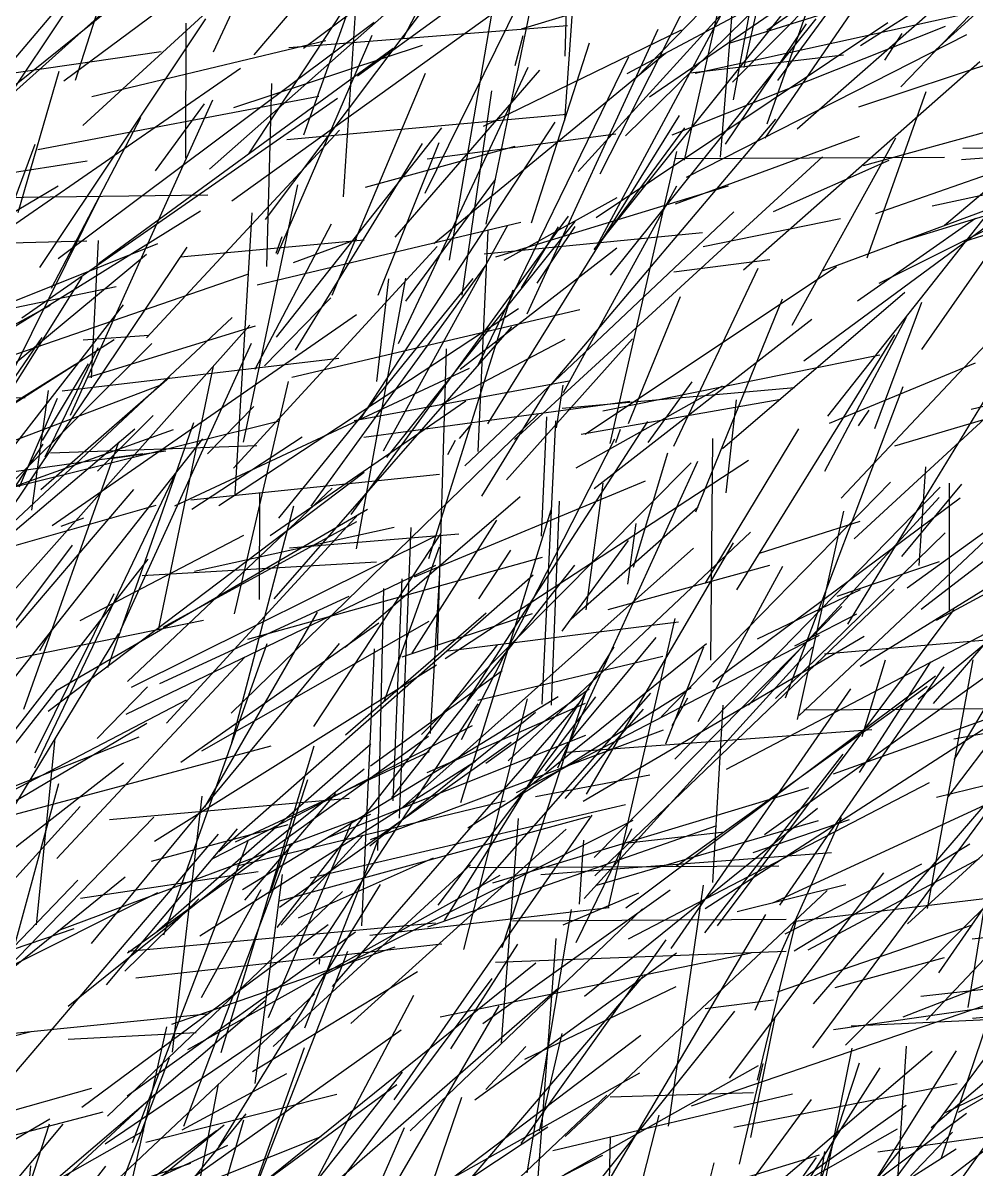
# Model space of a CAD drawing. Header units: metres. Extents: x 0 to 1019, y 0 to 619.
# Drawn here: x 336.1 to 396.4, y 409.9 to 482.3 of the extents above; entities that cross this region are included whole.
import ezdxf

# ---------------------------------------------------------------- set-up
doc = ezdxf.new("R2010")
doc.units = ezdxf.units.M

msp = doc.modelspace()

# ---------------------------------------------------------------- linework, layer by layer
at = {"color": 141}
for p, q in [((360.179, 481.307), (370.44, 501.022)), ((393.578, 480.351), (409.275, 494.595)), ((333.614, 476.131), (347.925, 488.953)), ((345.417, 396.797), (350.089, 412.966))]:
    msp.add_line(p, q, dxfattribs=at)
at = {"color": 50}
for p, q in [((350.745, 480.229), (366.281, 498.514)), ((383.15, 475.874), (389.793, 494.639)), ((372.645, 468.432), (377.959, 475.62)), ((379.444, 397.741), (397.593, 411.575))]:
    msp.add_line(p, q, dxfattribs=at)
at = {"color": 241}
for p, q in [((370.396, 480.145), (370.862, 495.654)), ((349.337, 471.011), (368.599, 484.859)), ((325.533, 471.26), (340.203, 473.535)), ((350.08, 455.777), (353.513, 472.025)), ((364.05, 454.281), (381.057, 470.314))]:
    msp.add_line(p, q, dxfattribs=at)
at = {"color": 29}
for p, q in [((380.969, 478.509), (396.84, 494.542)), ((346.422, 473.713), (346.445, 482.247)), ((335.605, 440.886), (347.503, 455.984)), ((345.043, 424.645), (351.572, 443.044))]:
    msp.add_line(p, q, dxfattribs=at)
at = {"color": 121}
for p, q in [((334.337, 476.267), (346.22, 494.009)), ((318.28, 453.847), (337.887, 464.428)), ((347.806, 455.025), (350.722, 458.014)), ((327.755, 440.481), (347.546, 444.532)), ((365.384, 435.493), (371.911, 440.192)), ((341.671, 405.646), (360.034, 418.65))]:
    msp.add_line(p, q, dxfattribs=at)
at = {"color": 78}
for p, q in [((391.613, 478.214), (407.092, 494.375)), ((364.247, 431.41), (378.352, 440.273)), ((342.722, 414.48), (357.15, 424.835))]:
    msp.add_line(p, q, dxfattribs=at)
at = {"color": 120}
for p, q in [((377.941, 473.591), (382.253, 492.765)), ((379.12, 468.126), (387.792, 469.89))]:
    msp.add_line(p, q, dxfattribs=at)
at = {"color": 47}
for p, q in [((370.381, 476.081), (371.46, 491.757)), ((388.928, 456.799), (389.608, 457.796)), ((378.373, 413.839), (397.633, 420.449))]:
    msp.add_line(p, q, dxfattribs=at)
at = {"color": 166}
for p, q in [((339.924, 475.765), (356.616, 491.094)), ((348.52, 429.908), (368.368, 447.381))]:
    msp.add_line(p, q, dxfattribs=at)
at = {"color": 110}
for p, q in [((353.891, 475.193), (359.589, 491.234)), ((359.535, 433.109), (360.102, 447.144)), ((364.68, 414.221), (377.427, 423.504)), ((381.052, 412.502), (395.152, 415.266))]:
    msp.add_line(p, q, dxfattribs=at)
at = {"color": 11}
for p, q in [((332.748, 476.001), (350.872, 490.629)), ((380.016, 425.213), (394.981, 445.208)), ((366.863, 401.994), (381.107, 419.82))]:
    msp.add_line(p, q, dxfattribs=at)
at = {"color": 204}
for p, q in [((374.819, 478.724), (386.009, 490.216)), ((390.145, 410.937), (406.048, 413.153))]:
    msp.add_line(p, q, dxfattribs=at)
at = {"color": 137}
for p, q in [((383.141, 481.806), (395.635, 490.49)), ((338.724, 478.598), (349.041, 486.3)), ((325.329, 458.346), (336.281, 458.598)), ((349.855, 402.991), (360.127, 415.984))]:
    msp.add_line(p, q, dxfattribs=at)
at = {"color": 254}
for p, q in [((347.927, 473.011), (366.785, 489.695)), ((353.351, 461.572), (361.386, 474.639)), ((372.228, 452.835), (385.974, 463.535))]:
    msp.add_line(p, q, dxfattribs=at)
at = {"color": 102}
for p, q in [((351.454, 469.841), (366.403, 489.696)), ((342.793, 423.616), (362.192, 425.415))]:
    msp.add_line(p, q, dxfattribs=at)
at = {"color": 77}
for p, q in [((353.866, 480.66), (365.564, 489.425)), ((332.047, 478.594), (344.88, 480.442))]:
    msp.add_line(p, q, dxfattribs=at)
at = {"color": 38}
for p, q in [((381.024, 477.397), (383.367, 490.032)), ((395.53, 474.339), (414.602, 474.743))]:
    msp.add_line(p, q, dxfattribs=at)
at = {"color": 55}
for p, q in [((381.705, 479.436), (384.015, 489.897)), ((370.399, 433.269), (375.347, 438.907))]:
    msp.add_line(p, q, dxfattribs=at)
at = {"color": 147}
for p, q in [((385.052, 475.553), (400.583, 489.215)), ((386.092, 420.295), (402.457, 439.327))]:
    msp.add_line(p, q, dxfattribs=at)
at = {"color": 24}
for p, q in [((348.183, 480.434), (351.996, 488.649)), ((391.323, 468.366), (410.244, 474.156)), ((333.419, 448.657), (346.508, 468.095)), ((339.769, 426.964), (351.002, 428.643)), ((376.379, 396.81), (379.815, 410.25))]:
    msp.add_line(p, q, dxfattribs=at)
at = {"color": 207}
msp.add_line((375.717, 477.591), (391.337, 488.29), dxfattribs=at)
at = {"color": 16}
for p, q in [((389.063, 480.82), (401.335, 488.68)), ((369.485, 459.365), (383.712, 476.172)), ((374.364, 446.802), (374.874, 450.637))]:
    msp.add_line(p, q, dxfattribs=at)
at = {"color": 203}
msp.add_line((372.613, 472.731), (380.308, 487.891), dxfattribs=at)
at = {"color": 146}
for p, q in [((356.395, 471.258), (357.414, 487.07)), ((328.442, 416.896), (342.587, 428.305)), ((358.045, 424.625), (373.185, 426.367)), ((350.642, 416.026), (361.063, 422.337))]:
    msp.add_line(p, q, dxfattribs=at)
at = {"color": 160}
for p, q in [((365.414, 469.542), (368.912, 486.614)), ((385.183, 438.509), (402.129, 454.464)), ((374.221, 426.364), (393.791, 441.006)), ((338.46, 409.007), (344.626, 414.716))]:
    msp.add_line(p, q, dxfattribs=at)
at = {"color": 33}
msp.add_line((372.263, 467.924), (382.362, 486.696), dxfattribs=at)
at = {"color": 227}
for p, q in [((374.311, 479.068), (389.548, 487.161)), ((378.287, 479.092), (387.985, 480.236)), ((354.345, 451.722), (365.349, 466.888)), ((366.38, 417.831), (367.446, 432.008))]:
    msp.add_line(p, q, dxfattribs=at)
at = {"color": 129}
for p, q in [((380.206, 473.769), (381.14, 485.198)), ((343.941, 462.359), (356.136, 475.477)), ((339.99, 400.708), (359.766, 415.186))]:
    msp.add_line(p, q, dxfattribs=at)
at = {"color": 4}
for p, q in [((383.022, 474.972), (390.232, 485.474)), ((357.072, 457.134), (370.654, 459.655)), ((349.659, 429.002), (366.61, 433.113))]:
    msp.add_line(p, q, dxfattribs=at)
at = {"color": 163}
msp.add_line((383.824, 478.607), (388.876, 485.488), dxfattribs=at)
at = {"color": 79}
for p, q in [((350.414, 473.974), (357.694, 485.066)), ((392.706, 439.53), (403.28, 448.38)), ((373.112, 445.206), (383.332, 447.998))]:
    msp.add_line(p, q, dxfattribs=at)
at = {"color": 195}
msp.add_line((367.645, 481.879), (373.45, 483.637), dxfattribs=at)
at = {"color": 217}
msp.add_line((380.761, 480.969), (390.5, 484.025), dxfattribs=at)
at = {"color": 21}
for p, q in [((321.599, 463.546), (338.257, 483.095)), ((346.798, 451.545), (353.786, 456.112))]:
    msp.add_line(p, q, dxfattribs=at)
at = {"color": 186}
for p, q in [((339.463, 478.629), (340.937, 483.223)), ((327.165, 452.697), (344.815, 459.373))]:
    msp.add_line(p, q, dxfattribs=at)
at = {"color": 151}
msp.add_line((361.541, 471.49), (367.501, 483.592), dxfattribs=at)
at = {"color": 119}
for p, q in [((363.083, 467.278), (365.898, 483.543)), ((374.704, 447.867), (376.875, 455.087)), ((349.327, 436.806), (353.251, 451.751)), ((348.097, 429.447), (364.538, 437.875))]:
    msp.add_line(p, q, dxfattribs=at)
at = {"color": 212}
for p, q in [((371.214, 472.86), (380.88, 483.476)), ((329.08, 449.04), (339.884, 466.188)), ((341.501, 441.533), (346.939, 457.013)), ((343.664, 447.348), (358.468, 448.206)), ((340.816, 437.049), (344.013, 440.32))]:
    msp.add_line(p, q, dxfattribs=at)
at = {"color": 199}
for p, q in [((374.205, 475.121), (382.817, 483.557)), ((389.243, 473.255), (401.054, 476.486)), ((393.86, 433.343), (413.342, 438.166))]:
    msp.add_line(p, q, dxfattribs=at)
at = {"color": 51}
for p, q in [((378.614, 479.087), (398.441, 483.431)), ((388.109, 417.676), (406.397, 435.858))]:
    msp.add_line(p, q, dxfattribs=at)
at = {"color": 90}
for p, q in [((337.205, 466.794), (347.701, 482.514)), ((384.945, 425.505), (397.78, 427.052)), ((354.868, 422.791), (354.9, 423.144))]:
    msp.add_line(p, q, dxfattribs=at)
at = {"color": 171}
for p, q in [((338.354, 467.383), (358.319, 482.296)), ((382.998, 430.989), (401.849, 444.481)), ((345.576, 417.24), (347.458, 433.414))]:
    msp.add_line(p, q, dxfattribs=at)
at = {"color": 37}
for p, q in [((357.279, 478.919), (362.72, 482.876)), ((361.681, 473.664), (373.604, 475.252)), ((373.23, 455.68), (377.451, 474.127)), ((327.164, 423.563), (342.492, 435.513))]:
    msp.add_line(p, q, dxfattribs=at)
at = {"color": 197}
for p, q in [((372.222, 467.95), (384.04, 482.693)), ((365.515, 456.925), (377.612, 476.4)), ((365.379, 414.88), (367.918, 417.59)), ((372.415, 397.927), (376.342, 413.254))]:
    msp.add_line(p, q, dxfattribs=at)
at = {"color": 76}
for p, q in [((372.353, 469.956), (390.784, 482.282)), ((356.492, 442.818), (367.546, 452.336)), ((379.227, 424.779), (387.966, 436.055)), ((350.162, 426.837), (355.911, 433.579))]:
    msp.add_line(p, q, dxfattribs=at)
at = {"color": 99}
for p, q in [((373.262, 466.324), (386.249, 482.522)), ((364.892, 455.176), (365.521, 469.147)), ((379.239, 426.31), (398.076, 438.462)), ((374.365, 430.457), (380.468, 431.155))]:
    msp.add_line(p, q, dxfattribs=at)
at = {"color": 183}
for p, q in [((380.522, 474.591), (385.638, 482.205)), ((367.16, 433.233), (379.315, 443.047))]:
    msp.add_line(p, q, dxfattribs=at)
at = {"color": 105}
for p, q in [((352.213, 467.657), (358.207, 481.483)), ((363.163, 417.441), (367.414, 424.063))]:
    msp.add_line(p, q, dxfattribs=at)
at = {"color": 2}
for p, q in [((352.934, 480.698), (370.542, 482.086)), ((357.782, 471.887), (367.235, 474.473)), ((372.221, 429.539), (387.865, 445.392))]:
    msp.add_line(p, q, dxfattribs=at)
at = {"color": 57}
for p, q in [((365.225, 475.723), (377.737, 481.81)), ((354.521, 437.816), (362.547, 449.979))]:
    msp.add_line(p, q, dxfattribs=at)
at = {"color": 188}
for p, q in [((368.003, 463.878), (376.266, 481.859)), ((337.082, 474.265), (354.833, 477.62)), ((352.134, 467.707), (352.513, 468.767)), ((368.571, 407.778), (369.827, 424.418))]:
    msp.add_line(p, q, dxfattribs=at)
at = {"color": 13}
for p, q in [((377.145, 475.193), (394.421, 482.049)), ((339.136, 457.468), (348.129, 477.393))]:
    msp.add_line(p, q, dxfattribs=at)
at = {"color": 253}
for p, q in [((378.071, 472.505), (395.778, 481.52)), ((356.521, 437.28), (365.399, 444.988))]:
    msp.add_line(p, q, dxfattribs=at)
at = {"color": 244}
for p, q in [((388.94, 476.954), (404.757, 482.183)), ((374.391, 456.95), (377.672, 464.963))]:
    msp.add_line(p, q, dxfattribs=at)
at = {"color": 142}
for p, q in [((390.587, 479.91), (391.68, 481.592)), ((381.662, 466.649), (396.598, 479.813)), ((372.278, 428.375), (391.184, 446.487)), ((352.456, 425.253), (357.626, 430.938))]:
    msp.add_line(p, q, dxfattribs=at)
at = {"color": 87}
for p, q in [((340.49, 477.6), (355.265, 481.153)), ((356.878, 451.208), (370.606, 470.057)), ((353.126, 459.886), (371.319, 464.16)), ((351.767, 449.88), (364.126, 458.39)), ((359.449, 433.329), (371.01, 448.009)), ((370.262, 425.28), (375.044, 427.298))]:
    msp.add_line(p, q, dxfattribs=at)
at = {"color": 116}
for p, q in [((349.457, 476.902), (361.38, 480.845)), ((361.881, 437.373), (362.48, 447.507)), ((386.788, 442.4), (398.951, 443.447))]:
    msp.add_line(p, q, dxfattribs=at)
at = {"color": 123}
for p, q in [((367.228, 479.558), (367.75, 481.455)), ((328.38, 431.187), (343.479, 437.168))]:
    msp.add_line(p, q, dxfattribs=at)
at = {"color": 252}
for p, q in [((368.274, 469.618), (371.937, 480.996)), ((340.28, 459.879), (350.823, 463.13)), ((360.731, 442.452), (366.081, 450.851)), ((331.801, 431.837), (338.323, 440.128)), ((341.414, 421.483), (349.696, 431.35))]:
    msp.add_line(p, q, dxfattribs=at)
at = {"color": 247}
for p, q in [((340.908, 467.066), (359.523, 480.65)), ((344.514, 472.914), (347.615, 477.14)), ((343.267, 421.937), (362.605, 424.079))]:
    msp.add_line(p, q, dxfattribs=at)
at = {"color": 167}
for p, q in [((362.09, 468.322), (376.739, 480.344)), ((335.222, 446.017), (350.475, 463.167)), ((337.264, 452.778), (345.387, 459.873)), ((355.134, 422.094), (374.689, 431.892)), ((328.934, 419.463), (344.658, 427.329))]:
    msp.add_line(p, q, dxfattribs=at)
at = {"color": 145}
for p, q in [((364.887, 460.584), (374.413, 480.123)), ((373.234, 414.42), (382.302, 414.683))]:
    msp.add_line(p, q, dxfattribs=at)
at = {"color": 239}
for p, q in [((333.818, 468.31), (349.874, 479.387)), ((377.3, 473.695), (394.359, 473.765)), ((327.637, 465.587), (338.355, 471.968))]:
    msp.add_line(p, q, dxfattribs=at)
at = {"color": 23}
for p, q in [((359.875, 462.005), (368.062, 479.465)), ((395.85, 420.055), (397.19, 428.218))]:
    msp.add_line(p, q, dxfattribs=at)
at = {"color": 125}
for p, q in [((335.826, 470.275), (338.421, 479.211)), ((387.583, 446.041), (394.052, 448.241))]:
    msp.add_line(p, q, dxfattribs=at)
at = {"color": 148}
msp.add_line((355.67, 465.049), (361.569, 479.079), dxfattribs=at)
at = {"color": 156}
for p, q in [((359.663, 468.723), (368.801, 479.279)), ((371.737, 433.545), (381.033, 449.408)), ((384.899, 442.91), (388.823, 444.937)), ((335.406, 418.231), (336.658, 418.54))]:
    msp.add_line(p, q, dxfattribs=at)
at = {"color": 135}
for p, q in [((351.54, 466.869), (351.855, 478.417)), ((326.895, 461.212), (344.657, 468.315))]:
    msp.add_line(p, q, dxfattribs=at)
at = {"color": 127}
for p, q in [((363.883, 465.054), (365.754, 477.964)), ((380.583, 435.121), (397.394, 443.916)), ((369.142, 435.001), (376.139, 443.429)), ((389.747, 408.754), (395.12, 417.332)), ((376.34, 402.844), (391.938, 413.893)), ((382.392, 399.212), (394.867, 412.186))]:
    msp.add_line(p, q, dxfattribs=at)
at = {"color": 72}
for p, q in [((389.485, 467.419), (393.208, 477.912)), ((351.078, 445.84), (351.113, 452.594))]:
    msp.add_line(p, q, dxfattribs=at)
at = {"color": 84}
msp.add_line((336.06, 463.631), (356.02, 477.511), dxfattribs=at)
at = {"color": 196}
for p, q in [((386.99, 457.404), (402.709, 477.342)), ((368.942, 439.211), (369.802, 457.119)), ((392.886, 445.216), (405.72, 455.092)), ((344.451, 430.564), (362.263, 441.704))]:
    msp.add_line(p, q, dxfattribs=at)
at = {"color": 238}
for p, q in [((394.364, 469.479), (403.956, 477.59)), ((324.233, 440.498), (343.204, 456.622)), ((385.478, 438.872), (402.998, 438.987)), ((382.406, 419.882), (387.844, 432.055))]:
    msp.add_line(p, q, dxfattribs=at)
at = {"color": 70}
for p, q in [((352.817, 474.886), (370.501, 476.48)), ((329.063, 410.286), (341.215, 413.469))]:
    msp.add_line(p, q, dxfattribs=at)
at = {"color": 117}
for p, q in [((337.937, 465.491), (343.587, 476.277)), ((350.936, 465.71), (367.591, 469.673)), ((386.052, 417.506), (397.733, 433.329)), ((346.545, 417.397), (366.28, 428.42)), ((382.546, 415.466), (385.035, 425.713)), ((367.623, 411.466), (376.776, 424.329)), ((369.614, 411.026), (384.766, 414.611))]:
    msp.add_line(p, q, dxfattribs=at)
at = {"color": 75}
msp.add_line((357.446, 457.212), (369.758, 475.99), dxfattribs=at)
at = {"color": 15}
for p, q in [((390.017, 470.219), (407.328, 476.281)), ((331.299, 438.909), (343.15, 452.782)), ((394.951, 437.037), (400.085, 437.949))]:
    msp.add_line(p, q, dxfattribs=at)
at = {"color": 236}
for p, q in [((352.151, 462.399), (362.602, 475.618)), ((362.512, 458.13), (370.392, 462.276)), ((381.238, 446.446), (391.227, 462.556)), ((394.416, 413.436), (412.903, 422.416))]:
    msp.add_line(p, q, dxfattribs=at)
at = {"color": 185}
msp.add_line((377.369, 470.827), (388.997, 475.098), dxfattribs=at)
at = {"color": 100}
for p, q in [((384.739, 463.163), (391.285, 474.987)), ((395.579, 468.456), (403.741, 471.018)), ((337.981, 450.505), (357.216, 463.834)), ((319.033, 402.096), (337.845, 413.029))]:
    msp.add_line(p, q, dxfattribs=at)
at = {"color": 251}
for p, q in [((331.58, 460.313), (336.912, 474.589)), ((388.657, 449.673), (408.392, 467.873)), ((362.99, 454.995), (363.468, 455.897)), ((387.342, 418.678), (404.064, 421.07))]:
    msp.add_line(p, q, dxfattribs=at)
at = {"color": 85}
for p, q in [((358.577, 465.064), (362.435, 474.694)), ((358.064, 430.273), (368.523, 438.709)), ((344.851, 396.425), (348.485, 415.227))]:
    msp.add_line(p, q, dxfattribs=at)
at = {"color": 198}
for p, q in [((385.475, 460.904), (404.313, 474.826)), ((388.245, 444.267), (398.814, 461.576)), ((342.997, 440.293), (362.225, 449.85))]:
    msp.add_line(p, q, dxfattribs=at)
at = {"color": 214}
for p, q in [((392.938, 461.631), (402.092, 474.804)), ((367.185, 455.94), (386.662, 473.801)), ((328.088, 468.165), (340.168, 468.487)), ((379.271, 446.864), (385.168, 456.604)), ((363.847, 436.997), (373.534, 455.989))]:
    msp.add_line(p, q, dxfattribs=at)
at = {"color": 64}
for p, q in [((395.433, 473.62), (407.48, 474.565)), ((353.947, 418.78), (358.625, 430.763)), ((387.45, 421.332), (394.371, 423.218))]:
    msp.add_line(p, q, dxfattribs=at)
at = {"color": 19}
for p, q in [((383.556, 470.344), (390.865, 473.585)), ((390.233, 465.817), (406.907, 474.157))]:
    msp.add_line(p, q, dxfattribs=at)
at = {"color": 3}
msp.add_line((386.689, 466.612), (404.21, 473.112), dxfattribs=at)
at = {"color": 220}
for p, q in [((360.32, 464.677), (365.988, 472.364)), ((368.529, 433.392), (375.745, 434.761)), ((371.614, 420.77), (386.343, 432.661)), ((364.343, 428.904), (383.898, 429.013)), ((350.808, 415.26), (352.536, 428.457))]:
    msp.add_line(p, q, dxfattribs=at)
at = {"color": 45}
for p, q in [((393.572, 470.699), (402.388, 472.607)), ((361.788, 448.422), (367.117, 465.397)), ((385.067, 438.261), (387.999, 451.406)), ((348.656, 417.227), (354.53, 436.591))]:
    msp.add_line(p, q, dxfattribs=at)
at = {"color": 98}
msp.add_line((330.252, 471.162), (347.826, 471.399), dxfattribs=at)
at = {"color": 216}
for p, q in [((331.441, 452.072), (341.041, 471.418)), ((325.92, 427.357), (343.966, 438.011))]:
    msp.add_line(p, q, dxfattribs=at)
at = {"color": 158}
for p, q in [((366.019, 467.471), (380.721, 471.961)), ((370.212, 457.924), (384.884, 459.22)), ((351.937, 417.59), (364.408, 429.069))]:
    msp.add_line(p, q, dxfattribs=at)
at = {"color": 122}
for p, q in [((370.289, 458.908), (377.445, 471.968)), ((336.693, 451.484), (337.743, 459.033)), ((375.635, 455.756), (378.422, 459.587)), ((340.463, 424.109), (356.129, 443.059)), ((371.602, 426.939), (386.024, 442.821)), ((367.863, 405.082), (386.469, 410.751))]:
    msp.add_line(p, q, dxfattribs=at)
at = {"color": 235}
for p, q in [((366.551, 467.26), (373.672, 471.22)), ((364.873, 427.499), (375.797, 439.922))]:
    msp.add_line(p, q, dxfattribs=at)
at = {"color": 131}
for p, q in [((331.632, 460.606), (347.365, 470.378)), ((376.923, 412.574), (379.128, 427.797))]:
    msp.add_line(p, q, dxfattribs=at)
at = {"color": 49}
for p, q in [((349.542, 452.482), (350.616, 470.251)), ((365.272, 467.663), (379.067, 469.012)), ((340.844, 453.944), (344.363, 457.455)), ((389.03, 441.629), (401.262, 449.19))]:
    msp.add_line(p, q, dxfattribs=at)
at = {"color": 205}
for p, q in [((388.858, 464.707), (396.323, 469.916)), ((350.355, 443.323), (368.971, 448.502)), ((333.13, 413.004), (348.488, 431.01)), ((338.217, 397.951), (345.397, 416.88)), ((383.793, 400.757), (388.987, 416.572)), ((337.751, 405.421), (341.372, 410.034))]:
    msp.add_line(p, q, dxfattribs=at)
at = {"color": 63}
for p, q in [((350.801, 460.374), (355.629, 469.565)), ((389.96, 456.637), (392.919, 464.62)), ((380.788, 415.604), (390.52, 428.563)), ((372.555, 408.113), (383.072, 425.938)), ((326.089, 397.715), (338.687, 412.681))]:
    msp.add_line(p, q, dxfattribs=at)
at = {"color": 41}
for p, q in [((358.921, 455.223), (366.766, 469.479)), ((335.557, 453.327), (344.274, 462.004)), ((379.245, 419.989), (383.561, 420.534))]:
    msp.add_line(p, q, dxfattribs=at)
at = {"color": 92}
for p, q in [((359.119, 454.8), (371.032, 469.709)), ((330.834, 449.403), (342.491, 464.455)), ((386.806, 453.937), (391.957, 463.676)), ((337.723, 438.774), (357.696, 453.868)), ((384.854, 423.634), (395.972, 430.408))]:
    msp.add_line(p, q, dxfattribs=at)
at = {"color": 250}
msp.add_line((367.64, 465.523), (369.984, 469.38), dxfattribs=at)
at = {"color": 168}
for p, q in [((368.618, 465.807), (371.029, 469.388)), ((347.408, 420.701), (351.186, 427.512))]:
    msp.add_line(p, q, dxfattribs=at)
at = {"color": 178}
for p, q in [((340.471, 459.838), (340.9, 468.517)), ((383.741, 408.91), (393.572, 417.296)), ((370.354, 409.513), (382.618, 416.403))]:
    msp.add_line(p, q, dxfattribs=at)
at = {"color": 249}
for p, q in [((346.086, 467.474), (357.689, 468.551)), ((321.665, 409.66), (340.49, 414.967))]:
    msp.add_line(p, q, dxfattribs=at)
at = {"color": 218}
for p, q in [((353.24, 467.123), (357.222, 468.602)), ((382.551, 443.344), (389.063, 446.455)), ((341.339, 411.447), (353.032, 419.391))]:
    msp.add_line(p, q, dxfattribs=at)
at = {"color": 36}
for p, q in [((349.439, 454.134), (362.303, 468.134)), ((344.793, 440.535), (356.738, 446.034)), ((337.95, 408.958), (351.438, 420.509))]:
    msp.add_line(p, q, dxfattribs=at)
at = {"color": 69}
for p, q in [((363.76, 460.387), (373.654, 468.051)), ((364.946, 445.885), (366.97, 448.956)), ((371.29, 426.596), (371.583, 430.626))]:
    msp.add_line(p, q, dxfattribs=at)
at = {"color": 109}
msp.add_line((330.322, 456.347), (343.933, 467.641), dxfattribs=at)
at = {"color": 95}
for p, q in [((377.255, 466.538), (383.33, 467.315)), ((371.714, 445.172), (372.795, 453.189))]:
    msp.add_line(p, q, dxfattribs=at)
at = {"color": 191}
msp.add_line((333.777, 460.67), (350.35, 466.377), dxfattribs=at)
at = {"color": 215}
for p, q in [((371.653, 456.279), (387.54, 466.872)), ((323.873, 442.725), (337.361, 462.39)), ((324.865, 452.413), (343.717, 455.061)), ((383.961, 426.533), (394.349, 441.579)), ((349.016, 404.014), (356.667, 423.623)), ((365.993, 422.917), (384.368, 423.612)), ((362.487, 419.473), (382.156, 423.514)), ((392.868, 420.784), (408.754, 422.557))]:
    msp.add_line(p, q, dxfattribs=at)
at = {"color": 114}
for p, q in [((377.252, 455.522), (382.58, 466.77)), ((322.319, 410.166), (339.61, 428.109))]:
    msp.add_line(p, q, dxfattribs=at)
at = {"color": 149}
for p, q in [((322.09, 461.44), (342.021, 465.604)), ((330.259, 454.825), (341.91, 462.25)), ((372.405, 427.781), (386.411, 431.875))]:
    msp.add_line(p, q, dxfattribs=at)
at = {"color": 237}
for p, q in [((352.301, 450.962), (364.587, 466.117)), ((351.772, 427.304), (354.128, 434.454)), ((374.398, 424.404), (393.416, 434.272))]:
    msp.add_line(p, q, dxfattribs=at)
at = {"color": 246}
for p, q in [((357.216, 449.037), (360.338, 466.134)), ((335.606, 452.945), (352.35, 457.124)), ((344.268, 429.306), (352.891, 431.614))]:
    msp.add_line(p, q, dxfattribs=at)
at = {"color": 81}
for p, q in [((358.492, 459.608), (359.248, 466.085)), ((342.751, 440.644), (355.669, 452.855)), ((363.59, 409.466), (375.119, 415.941)), ((378.237, 400.307), (395.755, 413.386))]:
    msp.add_line(p, q, dxfattribs=at)
at = {"color": 126}
for p, q in [((351.398, 460.593), (355.584, 464.895)), ((387.339, 434.817), (407.099, 441.914)), ((361.662, 407.97), (363.868, 414.402)), ((334.076, 401.724), (348.372, 412.295))]:
    msp.add_line(p, q, dxfattribs=at)
at = {"color": 115}
for p, q in [((378.647, 451.376), (384.136, 464.832)), ((392.017, 425.341), (398.411, 431.207)), ((391.76, 419.473), (409.587, 426.409)), ((342.916, 408.556), (345.234, 418.836))]:
    msp.add_line(p, q, dxfattribs=at)
at = {"color": 128}
for p, q in [((380.335, 455.381), (391.854, 465.247)), ((370.777, 444.615), (378.807, 451.693))]:
    msp.add_line(p, q, dxfattribs=at)
at = {"color": 1}
msp.add_line((387.842, 452.227), (399.876, 465.04), dxfattribs=at)
at = {"color": 86}
for p, q in [((348.52, 451.764), (367.44, 464.205)), ((338.367, 424.922), (358.116, 432.263))]:
    msp.add_line(p, q, dxfattribs=at)
at = {"color": 180}
for p, q in [((331.28, 446.732), (349.352, 463.642)), ((370.474, 436.182), (389.769, 437.623))]:
    msp.add_line(p, q, dxfattribs=at)
at = {"color": 219}
for p, q in [((352.019, 445.867), (367.02, 463.048)), ((346.113, 435.554), (358.614, 444.355))]:
    msp.add_line(p, q, dxfattribs=at)
at = {"color": 17}
for p, q in [((339.943, 462.242), (344.093, 462.534)), ((362.337, 442.637), (362.897, 461.674)), ((354.274, 428.254), (374.208, 432.878)), ((336.613, 404.035), (354.552, 420.922))]:
    msp.add_line(p, q, dxfattribs=at)
at = {"color": 82}
for p, q in [((342.301, 443.876), (350.576, 462.032)), ((362.772, 425.566), (373.496, 442.839)), ((385.747, 423.711), (396.583, 429.479))]:
    msp.add_line(p, q, dxfattribs=at)
at = {"color": 71}
msp.add_line((366.687, 453.396), (374.64, 462.291), dxfattribs=at)
at = {"color": 242}
for p, q in [((337.538, 454.849), (340.889, 461.756)), ((392.76, 447.989), (393.174, 454.212))]:
    msp.add_line(p, q, dxfattribs=at)
at = {"color": 94}
for p, q in [((372.779, 457.757), (390.27, 461.283)), ((369.848, 456.67), (370.265, 459.368))]:
    msp.add_line(p, q, dxfattribs=at)
at = {"color": 97}
msp.add_line((396.051, 457.849), (411.23, 461.505), dxfattribs=at)
at = {"color": 164}
for p, q in [((324.611, 451.457), (339.42, 460.671)), ((359.587, 414.223), (372.11, 432.214))]:
    msp.add_line(p, q, dxfattribs=at)
at = {"color": 161}
msp.add_line((337.362, 455.871), (340.282, 460.723), dxfattribs=at)
at = {"color": 173}
msp.add_line((338.616, 459.011), (356.088, 461.072), dxfattribs=at)
at = {"color": 101}
for p, q in [((344.711, 443.918), (348.18, 460.569)), ((365.134, 452.36), (369.476, 459.409)), ((369.924, 435.203), (378.78, 454.573)), ((325.271, 430.717), (339.26, 449.264)), ((345.55, 419.01), (359.662, 423.9))]:
    msp.add_line(p, q, dxfattribs=at)
at = {"color": 18}
for p, q in [((387.103, 456.964), (396.31, 460.787)), ((342.745, 423.506), (361.75, 437.196)), ((388.465, 418.905), (407.354, 419.797))]:
    msp.add_line(p, q, dxfattribs=at)
at = {"color": 103}
for p, q in [((345.732, 451.755), (364.352, 460.442)), ((382.67, 448.752), (389.042, 450.777)), ((335.025, 432.111), (351.814, 436.593)), ((343.903, 411.549), (355.979, 414.594))]:
    msp.add_line(p, q, dxfattribs=at)
at = {"color": 10}
for p, q in [((349.499, 444.933), (352.919, 459.613)), ((351.655, 419.435), (356.963, 431.866))]:
    msp.add_line(p, q, dxfattribs=at)
at = {"color": 179}
for p, q in [((371.081, 454.144), (380.333, 459.321)), ((393.846, 444.524), (412.293, 454.527))]:
    msp.add_line(p, q, dxfattribs=at)
at = {"color": 162}
for p, q in [((384.306, 439.63), (391.743, 459.282)), ((394.669, 445.144), (394.687, 453.174)), ((379.726, 440.627), (395.352, 452.264)), ((352.336, 426.793), (371.958, 432.147)), ((381.268, 426.123), (388.123, 427.831))]:
    msp.add_line(p, q, dxfattribs=at)
at = {"color": 140}
for p, q in [((335.925, 452.955), (338.317, 458.557)), ((363.81, 433.017), (369.509, 451.506))]:
    msp.add_line(p, q, dxfattribs=at)
at = {"color": 159}
for p, q in [((357.681, 456.077), (374.48, 458.365)), ((356.854, 419.057), (370.455, 431.33))]:
    msp.add_line(p, q, dxfattribs=at)
at = {"color": 96}
for p, q in [((371.402, 456.27), (384.014, 458.485)), ((336.893, 435.194), (345.834, 453.914)), ((358.106, 435.33), (366.416, 441.338)), ((326.635, 413.771), (344.399, 432.081)), ((351.955, 405.615), (369.95, 421.279))]:
    msp.add_line(p, q, dxfattribs=at)
at = {"color": 192}
for p, q in [((380.559, 452.57), (381.222, 458.437)), ((335.168, 422.311), (338.404, 434.212))]:
    msp.add_line(p, q, dxfattribs=at)
at = {"color": 9}
msp.add_line((391.216, 455.529), (401.229, 458.509), dxfattribs=at)
at = {"color": 255}
msp.add_line((349.293, 438.655), (368.681, 457.538), dxfattribs=at)
at = {"color": 248}
for p, q in [((363.72, 455.998), (364.504, 456.934)), ((363.988, 423.731), (368.016, 439.564)), ((368.766, 412.259), (370.201, 418.421))]:
    msp.add_line(p, q, dxfattribs=at)
at = {"color": 187}
for p, q in [((364.206, 439.434), (375.623, 457.078)), ((351.732, 409.348), (368.547, 422.876))]:
    msp.add_line(p, q, dxfattribs=at)
at = {"color": 93}
for p, q in [((368.895, 449.831), (369.237, 457.378)), ((331.453, 425.946), (342.198, 443.686))]:
    msp.add_line(p, q, dxfattribs=at)
at = {"color": 209}
msp.add_line((335.109, 452.799), (345.658, 456.567), dxfattribs=at)
at = {"color": 231}
msp.add_line((373.591, 455.759), (373.884, 456.583), dxfattribs=at)
at = {"color": 134}
for p, q in [((392.003, 446.577), (405.294, 456.186)), ((343.061, 411.539), (350.384, 430.644))]:
    msp.add_line(p, q, dxfattribs=at)
at = {"color": 30}
msp.add_line((393.656, 439.259), (408.411, 456.425), dxfattribs=at)
at = {"color": 150}
for p, q in [((329.44, 443.515), (337.414, 455.642)), ((376.469, 438.428), (390.94, 453.246)), ((338.284, 429.462), (350.152, 442.198))]:
    msp.add_line(p, q, dxfattribs=at)
at = {"color": 222}
for p, q in [((336.201, 438.905), (342.201, 455.794)), ((352.986, 449.091), (363.682, 449.989))]:
    msp.add_line(p, q, dxfattribs=at)
at = {"color": 190}
msp.add_line((337.888, 455.09), (350.921, 455.569), dxfattribs=at)
at = {"color": 39}
for p, q in [((379.592, 442.008), (379.735, 456.006)), ((362.822, 442.103), (381.974, 454.627)), ((361.709, 425.149), (379.985, 431.556))]:
    msp.add_line(p, q, dxfattribs=at)
at = {"color": 5}
for p, q in [((341.675, 454.733), (345.173, 455.217)), ((375.705, 403.531), (391.394, 412.393))]:
    msp.add_line(p, q, dxfattribs=at)
at = {"color": 172}
msp.add_line((361.324, 437.3), (378.36, 454.46), dxfattribs=at)
at = {"color": 228}
msp.add_line((346.735, 452.125), (362.453, 453.751), dxfattribs=at)
at = {"color": 213}
for p, q in [((360.884, 447.258), (375.474, 453.322)), ((377.149, 437.866), (378.139, 439.612)), ((395.245, 413.439), (403.539, 418.274)), ((334.834, 394.475), (350.235, 413.338))]:
    msp.add_line(p, q, dxfattribs=at)
at = {"color": 130}
for p, q in [((377.333, 435.74), (394.082, 452.923)), ((366.404, 423.852), (371.706, 439.971)), ((341.612, 431.932), (356.752, 433.292)), ((330.93, 405.011), (343.799, 412.288))]:
    msp.add_line(p, q, dxfattribs=at)
at = {"color": 193}
for p, q in [((391.668, 448.558), (395.466, 453.111)), ((377.408, 428.99), (393.262, 440.357)), ((328.926, 404.362), (346.743, 410.227))]:
    msp.add_line(p, q, dxfattribs=at)
at = {"color": 139}
for p, q in [((325.424, 446.346), (344.558, 451.799)), ((359.483, 401.758), (373.034, 414.513))]:
    msp.add_line(p, q, dxfattribs=at)
at = {"color": 44}
for p, q in [((369.529, 439.152), (370.027, 452.041)), ((339.847, 413.765), (355.413, 425.297)), ((333.663, 399.793), (337.806, 412.714))]:
    msp.add_line(p, q, dxfattribs=at)
at = {"color": 133}
msp.add_line((381.977, 439.153), (394.021, 452.272), dxfattribs=at)
at = {"color": 223}
for p, q in [((338.222, 440.063), (357.905, 451.549)), ((346.984, 447.626), (359.589, 450.406))]:
    msp.add_line(p, q, dxfattribs=at)
at = {"color": 169}
for p, q in [((345.202, 438.011), (357.338, 451.222)), ((346.299, 412.557), (353.048, 430.35)), ((396.131, 419.391), (413.61, 420.859))]:
    msp.add_line(p, q, dxfattribs=at)
at = {"color": 225}
msp.add_line((338.553, 450.455), (339.978, 450.995), dxfattribs=at)
at = {"color": 201}
for p, q in [((344.986, 444.093), (357.225, 450.768)), ((367.326, 433.646), (386.463, 443.588))]:
    msp.add_line(p, q, dxfattribs=at)
at = {"color": 206}
for p, q in [((359.923, 432.029), (360.672, 450.381)), ((373.134, 426.403), (377.34, 444.636)), ((358.086, 430.682), (376.617, 437.608)), ((384.658, 398.492), (388.531, 417.484))]:
    msp.add_line(p, q, dxfattribs=at)
at = {"color": 229}
for p, q in [((339.743, 444.515), (350.103, 449.891)), ((383.813, 421.046), (396.132, 425.289)), ((346.189, 412.325), (352.813, 415.895))]:
    msp.add_line(p, q, dxfattribs=at)
at = {"color": 221}
for p, q in [((366.804, 435.632), (382.108, 450.084)), ((330.18, 430.601), (344.051, 448.371)), ((361.674, 434.901), (371.68, 439.279)), ((388.888, 406.049), (399.256, 420.013)), ((382.133, 411.846), (383.671, 419.46))]:
    msp.add_line(p, q, dxfattribs=at)
at = {"color": 165}
for p, q in [((383.694, 439.58), (394.412, 450.035)), ((360.093, 442.203), (368.332, 444.943)), ((365.832, 427.93), (385.793, 433.96))]:
    msp.add_line(p, q, dxfattribs=at)
at = {"color": 40}
for p, q in [((358.957, 439.392), (362.449, 449.159)), ((383.831, 391.942), (386.798, 410.968))]:
    msp.add_line(p, q, dxfattribs=at)
at = {"color": 243}
for p, q in [((360.159, 432.733), (378.51, 449.07)), ((372.7, 391.433), (386.27, 410.579))]:
    msp.add_line(p, q, dxfattribs=at)
at = {"color": 73}
for p, q in [((370.208, 443.824), (374.388, 449.561)), ((394.962, 435.696), (400.477, 444.967))]:
    msp.add_line(p, q, dxfattribs=at)
at = {"color": 14}
msp.add_line((342.65, 438.584), (362.228, 448.008), dxfattribs=at)
at = {"color": 35}
for p, q in [((378.789, 438.116), (384.139, 447.936)), ((382.268, 429.851), (388.366, 431.94))]:
    msp.add_line(p, q, dxfattribs=at)
at = {"color": 224}
for p, q in [((336.915, 436.156), (341.902, 446.209)), ((393.996, 422.245), (405.517, 438.892))]:
    msp.add_line(p, q, dxfattribs=at)
at = {"color": 26}
for p, q in [((358.559, 429.979), (358.945, 446.536)), ((367.837, 416.79), (377.413, 421.396)), ((364.426, 409.305), (369.294, 412.52))]:
    msp.add_line(p, q, dxfattribs=at)
at = {"color": 174}
msp.add_line((347.62, 432.709), (354.748, 445.033), dxfattribs=at)
at = {"color": 143}
msp.add_line((337.214, 442.609), (337.967, 443.943), dxfattribs=at)
at = {"color": 48}
msp.add_line((347.448, 436.264), (361.794, 444.469), dxfattribs=at)
at = {"color": 62}
for p, q in [((362.99, 442.582), (377.555, 444.415)), ((393.231, 419.258), (404.655, 431.368)), ((342.571, 422.356), (347.247, 426.925))]:
    msp.add_line(p, q, dxfattribs=at)
at = {"color": 240}
msp.add_line((394.588, 433.366), (403.067, 444.529), dxfattribs=at)
at = {"color": 106}
msp.add_line((371.526, 433.084), (389.283, 443.511), dxfattribs=at)
at = {"color": 200}
msp.add_line((352.203, 425.109), (366.144, 442.996), dxfattribs=at)
at = {"color": 111}
msp.add_line((357.558, 425.214), (358.353, 442.715), dxfattribs=at)
at = {"color": 74}
for p, q in [((376.749, 436.707), (379.158, 442.85)), ((347.317, 424.58), (364.72, 435.61))]:
    msp.add_line(p, q, dxfattribs=at)
at = {"color": 61}
msp.add_line((364.879, 439.475), (376.556, 442.258), dxfattribs=at)
at = {"color": 12}
for p, q in [((388.997, 434.909), (393.508, 441.887)), ((346.872, 397.829), (353.932, 417.53))]:
    msp.add_line(p, q, dxfattribs=at)
at = {"color": 32}
msp.add_line((389.156, 437.17), (390.628, 442.016), dxfattribs=at)
at = {"color": 118}
for p, q in [((393.277, 426.323), (396.166, 442.024)), ((350.854, 401.986), (365.786, 421.898))]:
    msp.add_line(p, q, dxfattribs=at)
at = {"color": 182}
msp.add_line((331.649, 431.755), (346.46, 439.492), dxfattribs=at)
at = {"color": 83}
msp.add_line((349.999, 427.511), (369.951, 439.714), dxfattribs=at)
at = {"color": 88}
msp.add_line((362.363, 426.524), (372.334, 439.688), dxfattribs=at)
at = {"color": 153}
for p, q in [((377.102, 423.78), (388.442, 440.191)), ((365.187, 419.05), (377.024, 427.503))]:
    msp.add_line(p, q, dxfattribs=at)
at = {"color": 54}
for p, q in [((354.495, 423.341), (364.904, 439.25)), ((338.993, 418.068), (347.083, 418.485))]:
    msp.add_line(p, q, dxfattribs=at)
at = {"color": 233}
for p, q in [((355.696, 421.379), (371.361, 439.379)), ((348.522, 411.249), (358.737, 427.839)), ((393.144, 406.04), (401.571, 417.817)), ((381.414, 410.173), (382.911, 416.523))]:
    msp.add_line(p, q, dxfattribs=at)
at = {"color": 157}
for p, q in [((379.732, 427.957), (380.376, 439.161)), ((361.283, 405.589), (375.321, 422.013)), ((353.157, 396.145), (360.238, 412.482))]:
    msp.add_line(p, q, dxfattribs=at)
at = {"color": 56}
for p, q in [((337.002, 425.283), (338.165, 437.06)), ((394.178, 410.555), (400.888, 430.466)), ((341.478, 413.186), (356.332, 427.382))]:
    msp.add_line(p, q, dxfattribs=at)
at = {"color": 27}
for p, q in [((344.6, 424.853), (358.109, 436.715)), ((384.285, 424.721), (392.927, 429.131)), ((367.994, 409.624), (370.786, 426.242))]:
    msp.add_line(p, q, dxfattribs=at)
at = {"color": 232}
for p, q in [((352.348, 426.401), (366.986, 436.827)), ((380.462, 400.829), (390.293, 416.245))]:
    msp.add_line(p, q, dxfattribs=at)
at = {"color": 89}
msp.add_line((355.391, 430.799), (371.703, 437.253), dxfattribs=at)
at = {"color": 46}
msp.add_line((349.572, 430.517), (361.813, 436.238), dxfattribs=at)
at = {"color": 53}
msp.add_line((338.984, 420.152), (357.687, 435.13), dxfattribs=at)
at = {"color": 66}
for p, q in [((383.507, 426.674), (398.882, 433.757)), ((336.16, 405.415), (349.081, 411.374))]:
    msp.add_line(p, q, dxfattribs=at)
at = {"color": 43}
for p, q in [((323.282, 414.608), (339.757, 432.761)), ((360.598, 412.274), (375.289, 426.29)), ((328.176, 417.689), (347.764, 419.651))]:
    msp.add_line(p, q, dxfattribs=at)
at = {"color": 65}
msp.add_line((371.084, 424.175), (374.603, 431.368), dxfattribs=at)
at = {"color": 60}
msp.add_line((353.546, 425.728), (362.067, 429.505), dxfattribs=at)
at = {"color": 177}
for p, q in [((368.853, 428.455), (387.231, 429.846)), ((396.117, 424.408), (411.749, 426.158))]:
    msp.add_line(p, q, dxfattribs=at)
at = {"color": 202}
msp.add_line((370.385, 411.919), (386.942, 427.451), dxfattribs=at)
at = {"color": 113}
for p, q in [((324.123, 419.916), (339.375, 425.045)), ((373.027, 402.087), (373.26, 411.894))]:
    msp.add_line(p, q, dxfattribs=at)
at = {"color": 170}
msp.add_line((367.075, 425.542), (384.354, 425.631), dxfattribs=at)
at = {"color": 22}
msp.add_line((351.566, 403.278), (360.824, 420.846), dxfattribs=at)
at = {"color": 210}
msp.add_line((359.13, 407.972), (366.231, 420.159), dxfattribs=at)
at = {"color": 144}
msp.add_line((393.519, 412.474), (401.47, 419.24), dxfattribs=at)
at = {"color": 25}
msp.add_line((361.512, 407.966), (375.182, 418.303), dxfattribs=at)
at = {"color": 152}
msp.add_line((390.667, 397.848), (391.954, 417.611), dxfattribs=at)
at = {"color": 104}
msp.add_line((372.557, 395.982), (385.949, 414.257), dxfattribs=at)
at = {"color": 58}
msp.add_line((337.282, 403.185), (348.855, 412.646), dxfattribs=at)
at = {"color": 20}
msp.add_line((339.779, 405.873), (354.989, 411.912), dxfattribs=at)
at = {"color": 52}
msp.add_line((385.953, 404.184), (391.744, 411.289), dxfattribs=at)
at = {"color": 184}
for p, q in [((357.989, 403.172), (372.78, 410.741)), ((334.908, 392.655), (336.637, 410.051))]:
    msp.add_line(p, q, dxfattribs=at)
at = {"color": 181}
msp.add_line((378.588, 400.715), (395.108, 411.128), dxfattribs=at)

doc.saveas('drawing.dxf')
